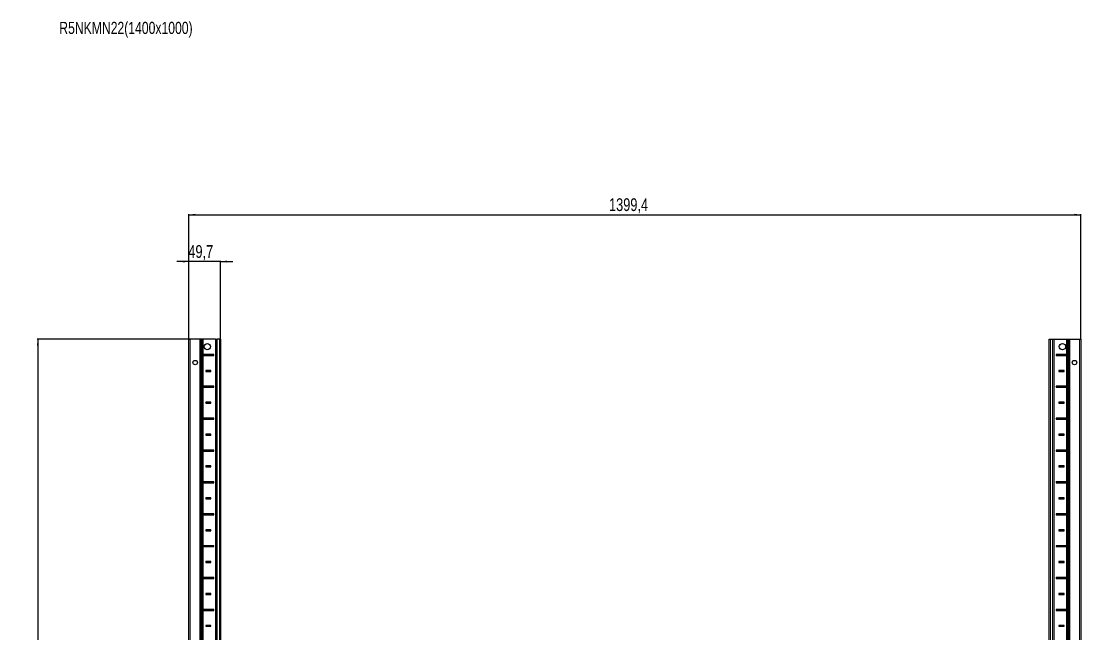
# Model space of a CAD drawing. Header units: millimetres. Extents: x -250 to 5825, y -2247 to 1592.
# Drawn here: x -250 to 1412, y 631 to 1592 of the extents above; entities that cross this region are included whole.
import ezdxf

# ---------------------------------------------------------------- set-up
doc = ezdxf.new("R2010")
doc.units = ezdxf.units.MM
doc.layers.add('FORMAT', color=7, linetype='Continuous')
doc.styles.add('SLDTEXTSTYLE0', font='TXT', dxfattribs={"width": 0.75})
doc.dimstyles.new('SLDDIMSTYLE0', dxfattribs={"dimtxt": 20, "dimasz": 10, "dimexe": 0, "dimexo": 0.0625, "dimgap": 5, "dimtad": 2, "dimdec": 1, "dimrnd": 1e-09, "dimzin": 12, "dimdsep": 46, "dimtxsty": 'SLDTEXTSTYLE0', "dimsah": 1, "dimcen": 0.09, "dimadec": 0, "dimazin": 3, "dimtfac": 1, "dimtofl": 0, "dimtmove": 0, "dimatfit": 3, "dimfxl": 0, "dimfrac": 2, "dimtolj": 1, "dimtzin": 12, "dimarcsym": 0})
doc.dimstyles.new('SLDDIMSTYLE1', dxfattribs={"dimtxt": 20, "dimasz": 10, "dimexe": 0, "dimexo": 0.0625, "dimgap": 5, "dimtad": 2, "dimdec": 1, "dimrnd": 1e-09, "dimzin": 12, "dimdsep": 46, "dimtxsty": 'SLDTEXTSTYLE0', "dimsah": 1, "dimcen": 0.09, "dimadec": 0, "dimazin": 3, "dimtfac": 1, "dimtmove": 0, "dimatfit": 0, "dimfxl": 0, "dimfrac": 2, "dimtolj": 1, "dimtzin": 12, "dimarcsym": 0})

# ---------------------------------------------------------------- blocks, each defined once
blk = doc.blocks.new('_D')
at = {"layer": 'FORMAT'}
for p, q in [((35.2, 1092.8), (-225.3, 1092.8)), ((-224.3, 1092.8), (-224.3, -1006.2)), ((35.2, -1006.2), (-225.3, -1006.2))]:
    blk.add_line(p, q, dxfattribs=at)
for points in [[(-224.3, 1092.8), (-225.9, 1082.8), (-222.8, 1082.8)], [(-224.3, -1006.2), (-222.8, -996.2), (-225.9, -996.2)]]:
    blk.add_solid(points, dxfattribs=at)
at = {"layer": 'FORMAT', "insert": (-250.1, 13.7), "char_height": 20, "attachment_point": 1, "rotation": 90, "style": 'SLDTEXTSTYLE0'}
blk.add_mtext('2099', dxfattribs=at)
blk = doc.blocks.new('_D_1')
at = {"layer": 'FORMAT'}
for p, q in [((12.8, 1092.8), (12.8, 1289.2)), ((12.8, 1288.2), (1412.2, 1288.2)), ((1412.2, 1092.8), (1412.2, 1289.2))]:
    blk.add_line(p, q, dxfattribs=at)
for points in [[(12.8, 1288.2), (22.8, 1286.6), (22.8, 1289.7)], [(1412.2, 1288.2), (1402.2, 1289.7), (1402.2, 1286.6)]]:
    blk.add_solid(points, dxfattribs=at)
at = {"layer": 'FORMAT', "insert": (671.9, 1314), "char_height": 20, "attachment_point": 1, "style": 'SLDTEXTSTYLE0'}
blk.add_mtext('1399,4', dxfattribs=at)
blk = doc.blocks.new('_D_2')
at = {"layer": 'FORMAT'}
for p, q in [((12.8, 1214.8), (-6.4, 1214.8)), ((12.8, 1092.8), (12.8, 1215.8)), ((62.5, 1214.8), (12.8, 1214.8)), ((62.5, 1092.8), (62.5, 1215.8)), ((62.5, 1214.8), (81.7, 1214.8))]:
    blk.add_line(p, q, dxfattribs=at)
for points in [[(12.8, 1214.8), (2.8, 1216.3), (2.8, 1213.2)], [(62.5, 1214.8), (72.5, 1213.2), (72.5, 1216.3)]]:
    blk.add_solid(points, dxfattribs=at)
at = {"layer": 'FORMAT', "insert": (11.8, 1240.5), "char_height": 20, "attachment_point": 1, "style": 'SLDTEXTSTYLE0'}
blk.add_mtext('49,7', dxfattribs=at)

msp = doc.modelspace()

# ---------------------------------------------------------------- linework, layer by layer
at = {"color": 7, "linetype": 'Continuous', "lineweight": 25}
for p, q in [((12.79, -1006.24), (12.79, 1092.76)), ((12.79, 1092.76), (14.79, 1092.76)), ((30.14, 1092.76), (14.79, 1092.76)), ((30.14, 1092.76), (30.79, 1092.76)), ((30.79, -1006.24), (30.79, 1092.76)), ((30.79, 1092.76), (31.38, 1092.76)), ((32.58, 1092.76), (31.38, 1092.76)), ((32.58, -1006.24), (32.58, 1092.76)), ((32.62, 1092.76), (32.58, 1092.76)), ((32.62, -1006.24), (32.62, 1092.76)), ((33.82, 1092.76), (32.62, 1092.76)), ((33.82, 1092.76), (35.24, 1092.76)), ((54.64, 1092.76), (35.24, 1092.76)), ((54.64, 1092.76), (55.29, 1092.76)), ((55.29, -1006.24), (55.29, 1092.76)), ((55.29, 1092.76), (57.29, 1092.76)), ((60.49, 1092.76), (57.29, 1092.76)), ((60.49, 1092.76), (62.49, 1092.76)), ((62.49, 1092.76), (62.49, -1006.24)), ((1362.49, -1006.24), (1362.49, 1092.76)), ((1362.49, 1092.76), (1364.49, 1092.76)), ((1364.49, 1092.76), (1367.69, 1092.76)), ((1367.69, 1092.76), (1369.69, 1092.76)), ((1369.69, 1092.76), (1369.69, -1006.24)), ((1369.69, 1092.76), (1370.34, 1092.76)), ((1370.34, 1092.76), (1389.74, 1092.76)), ((1389.74, 1092.76), (1391.16, 1092.76)), ((1391.16, 1092.76), (1392.36, 1092.76)), ((1392.36, 1092.76), (1392.36, -1006.24)), ((1392.36, 1092.76), (1392.4, 1092.76)), ((1392.4, 1092.76), (1392.4, -1006.24)), ((1392.4, 1092.76), (1393.6, 1092.76)), ((1393.6, 1092.76), (1394.19, 1092.76)), ((1394.19, 1092.76), (1394.19, -1006.24)), ((1394.19, 1092.76), (1394.84, 1092.76)), ((1394.84, 1092.76), (1410.19, 1092.76)), ((1410.19, 1092.76), (1412.19, 1092.76)), ((1412.19, 1092.76), (1412.19, -1006.24)), ((34.75, 1068.9), (34.75, 1067.61)), ((35.39, 1068.26), (34.75, 1068.9)), ((35.39, 1068.26), (34.75, 1067.61)), ((51.64, 1069.01), (35.24, 1069.01)), ((35.24, 1067.51), (51.64, 1067.51)), ((50.89, 1068.26), (35.39, 1068.26)), ((50.89, 1068.26), (51.64, 1069.01)), ((50.89, 1068.26), (51.64, 1067.51)), ((51.64, 1067.51), (51.64, 1069.01)), ((1374.09, 1068.26), (1373.34, 1069.01)), ((1389.74, 1069.01), (1373.34, 1069.01)), ((1373.34, 1069.01), (1373.34, 1067.51)), ((1374.09, 1068.26), (1373.34, 1067.51)), ((1373.34, 1067.51), (1389.74, 1067.51)), ((1374.09, 1068.26), (1389.59, 1068.26)), ((1389.59, 1068.26), (1390.23, 1068.9)), ((1389.59, 1068.26), (1390.23, 1067.61)), ((1390.23, 1067.61), (1390.23, 1068.9)), ((47.14, 1044.01), (39.14, 1044.01)), ((39.14, 1044.01), (39.14, 1042.51)), ((39.89, 1043.26), (39.14, 1044.01)), ((39.89, 1043.26), (39.14, 1042.51)), ((39.14, 1042.51), (47.14, 1042.51)), ((46.39, 1043.26), (39.89, 1043.26)), ((46.39, 1043.26), (47.14, 1044.01)), ((46.39, 1043.26), (47.14, 1042.51)), ((47.14, 1042.51), (47.14, 1044.01)), ((1378.59, 1043.26), (1377.84, 1044.01)), ((1377.84, 1044.01), (1377.84, 1042.51)), ((1385.84, 1044.01), (1377.84, 1044.01)), ((1378.59, 1043.26), (1377.84, 1042.51)), ((1377.84, 1042.51), (1385.84, 1042.51)), ((1378.59, 1043.26), (1385.09, 1043.26)), ((1385.09, 1043.26), (1385.84, 1044.01)), ((1385.09, 1043.26), (1385.84, 1042.51)), ((1385.84, 1042.51), (1385.84, 1044.01)), ((34.75, 1018.9), (34.75, 1017.61)), ((35.39, 1018.26), (34.75, 1018.9)), ((35.39, 1018.26), (34.75, 1017.61)), ((51.64, 1019.01), (35.24, 1019.01)), ((35.24, 1017.51), (51.64, 1017.51)), ((50.89, 1018.26), (35.39, 1018.26)), ((50.89, 1018.26), (51.64, 1019.01)), ((50.89, 1018.26), (51.64, 1017.51)), ((51.64, 1017.51), (51.64, 1019.01)), ((1374.09, 1018.26), (1373.34, 1019.01)), ((1389.74, 1019.01), (1373.34, 1019.01)), ((1373.34, 1019.01), (1373.34, 1017.51)), ((1374.09, 1018.26), (1373.34, 1017.51)), ((1373.34, 1017.51), (1389.74, 1017.51)), ((1374.09, 1018.26), (1389.59, 1018.26)), ((1389.59, 1018.26), (1390.23, 1018.9)), ((1389.59, 1018.26), (1390.23, 1017.61)), ((1390.23, 1017.61), (1390.23, 1018.9)), ((47.14, 994.01), (39.14, 994.01)), ((39.14, 994.01), (39.14, 992.51)), ((39.89, 993.26), (39.14, 994.01)), ((39.89, 993.26), (39.14, 992.51)), ((39.14, 992.51), (47.14, 992.51)), ((46.39, 993.26), (39.89, 993.26)), ((46.39, 993.26), (47.14, 994.01)), ((46.39, 993.26), (47.14, 992.51)), ((47.14, 992.51), (47.14, 994.01)), ((1378.59, 993.26), (1377.84, 994.01)), ((1377.84, 994.01), (1377.84, 992.51)), ((1385.84, 994.01), (1377.84, 994.01)), ((1378.59, 993.26), (1377.84, 992.51)), ((1377.84, 992.51), (1385.84, 992.51)), ((1378.59, 993.26), (1385.09, 993.26)), ((1385.09, 993.26), (1385.84, 994.01)), ((1385.09, 993.26), (1385.84, 992.51)), ((1385.84, 992.51), (1385.84, 994.01)), ((34.75, 968.9), (34.75, 967.61)), ((35.39, 968.26), (34.75, 968.9)), ((35.39, 968.26), (34.75, 967.61)), ((51.64, 969.01), (35.24, 969.01)), ((35.24, 967.51), (51.64, 967.51)), ((50.89, 968.26), (35.39, 968.26)), ((50.89, 968.26), (51.64, 969.01)), ((50.89, 968.26), (51.64, 967.51)), ((51.64, 967.51), (51.64, 969.01)), ((1389.74, 969.01), (1373.34, 969.01)), ((1373.34, 969.01), (1373.34, 967.51)), ((1374.09, 968.26), (1373.34, 969.01)), ((1374.09, 968.26), (1373.34, 967.51)), ((1373.34, 967.51), (1389.74, 967.51)), ((1374.09, 968.26), (1389.59, 968.26)), ((1389.59, 968.26), (1390.23, 968.9)), ((1389.59, 968.26), (1390.23, 967.61)), ((1390.23, 967.61), (1390.23, 968.9)), ((47.14, 944.01), (39.14, 944.01)), ((39.14, 944.01), (39.14, 942.51)), ((39.89, 943.26), (39.14, 944.01)), ((39.89, 943.26), (39.14, 942.51)), ((39.14, 942.51), (47.14, 942.51)), ((46.39, 943.26), (39.89, 943.26)), ((46.39, 943.26), (47.14, 944.01)), ((46.39, 943.26), (47.14, 942.51)), ((47.14, 942.51), (47.14, 944.01)), ((1385.84, 944.01), (1377.84, 944.01)), ((1377.84, 944.01), (1377.84, 942.51)), ((1378.59, 943.26), (1377.84, 944.01)), ((1378.59, 943.26), (1377.84, 942.51)), ((1377.84, 942.51), (1385.84, 942.51)), ((1378.59, 943.26), (1385.09, 943.26)), ((1385.09, 943.26), (1385.84, 944.01)), ((1385.09, 943.26), (1385.84, 942.51)), ((1385.84, 942.51), (1385.84, 944.01)), ((34.75, 918.9), (34.75, 917.61)), ((35.39, 918.26), (34.75, 918.9)), ((35.39, 918.26), (34.75, 917.61)), ((51.64, 919.01), (35.24, 919.01)), ((35.24, 917.51), (51.64, 917.51)), ((50.89, 918.26), (35.39, 918.26)), ((50.89, 918.26), (51.64, 919.01)), ((50.89, 918.26), (51.64, 917.51)), ((51.64, 917.51), (51.64, 919.01)), ((1389.74, 919.01), (1373.34, 919.01)), ((1373.34, 919.01), (1373.34, 917.51)), ((1374.09, 918.26), (1373.34, 919.01)), ((1374.09, 918.26), (1373.34, 917.51)), ((1373.34, 917.51), (1389.74, 917.51)), ((1374.09, 918.26), (1389.59, 918.26)), ((1389.59, 918.26), (1390.23, 918.9)), ((1389.59, 918.26), (1390.23, 917.61)), ((1390.23, 917.61), (1390.23, 918.9)), ((47.14, 894.01), (39.14, 894.01)), ((39.14, 894.01), (39.14, 892.51)), ((39.89, 893.26), (39.14, 894.01)), ((39.89, 893.26), (39.14, 892.51)), ((39.14, 892.51), (47.14, 892.51)), ((46.39, 893.26), (39.89, 893.26)), ((46.39, 893.26), (47.14, 894.01)), ((46.39, 893.26), (47.14, 892.51)), ((47.14, 892.51), (47.14, 894.01)), ((1385.84, 894.01), (1377.84, 894.01)), ((1377.84, 894.01), (1377.84, 892.51)), ((1378.59, 893.26), (1377.84, 894.01)), ((1378.59, 893.26), (1377.84, 892.51)), ((1377.84, 892.51), (1385.84, 892.51)), ((1378.59, 893.26), (1385.09, 893.26)), ((1385.09, 893.26), (1385.84, 894.01)), ((1385.09, 893.26), (1385.84, 892.51)), ((1385.84, 892.51), (1385.84, 894.01)), ((34.75, 868.9), (34.75, 867.61)), ((35.39, 868.26), (34.75, 868.9)), ((35.39, 868.26), (34.75, 867.61)), ((51.64, 869.01), (35.24, 869.01)), ((35.24, 867.51), (51.64, 867.51)), ((50.89, 868.26), (35.39, 868.26)), ((50.89, 868.26), (51.64, 869.01)), ((50.89, 868.26), (51.64, 867.51)), ((51.64, 867.51), (51.64, 869.01)), ((1389.74, 869.01), (1373.34, 869.01)), ((1373.34, 869.01), (1373.34, 867.51)), ((1374.09, 868.26), (1373.34, 869.01)), ((1374.09, 868.26), (1373.34, 867.51)), ((1373.34, 867.51), (1389.74, 867.51)), ((1374.09, 868.26), (1389.59, 868.26)), ((1389.59, 868.26), (1390.23, 868.9)), ((1389.59, 868.26), (1390.23, 867.61)), ((1390.23, 867.61), (1390.23, 868.9)), ((47.14, 844.01), (39.14, 844.01)), ((39.14, 844.01), (39.14, 842.51)), ((39.89, 843.26), (39.14, 844.01)), ((39.89, 843.26), (39.14, 842.51)), ((39.14, 842.51), (47.14, 842.51)), ((46.39, 843.26), (39.89, 843.26)), ((46.39, 843.26), (47.14, 844.01)), ((46.39, 843.26), (47.14, 842.51)), ((47.14, 842.51), (47.14, 844.01)), ((1385.84, 844.01), (1377.84, 844.01)), ((1377.84, 844.01), (1377.84, 842.51)), ((1378.59, 843.26), (1377.84, 844.01)), ((1378.59, 843.26), (1377.84, 842.51)), ((1377.84, 842.51), (1385.84, 842.51)), ((1378.59, 843.26), (1385.09, 843.26)), ((1385.09, 843.26), (1385.84, 844.01)), ((1385.09, 843.26), (1385.84, 842.51)), ((1385.84, 842.51), (1385.84, 844.01)), ((34.75, 818.9), (34.75, 817.61)), ((35.39, 818.26), (34.75, 818.9)), ((35.39, 818.26), (34.75, 817.61)), ((51.64, 819.01), (35.24, 819.01)), ((35.24, 817.51), (51.64, 817.51)), ((50.89, 818.26), (35.39, 818.26)), ((50.89, 818.26), (51.64, 819.01)), ((50.89, 818.26), (51.64, 817.51)), ((51.64, 817.51), (51.64, 819.01)), ((1389.74, 819.01), (1373.34, 819.01)), ((1373.34, 819.01), (1373.34, 817.51)), ((1374.09, 818.26), (1373.34, 819.01)), ((1374.09, 818.26), (1373.34, 817.51)), ((1373.34, 817.51), (1389.74, 817.51)), ((1374.09, 818.26), (1389.59, 818.26)), ((1389.59, 818.26), (1390.23, 818.9)), ((1389.59, 818.26), (1390.23, 817.61)), ((1390.23, 817.61), (1390.23, 818.9)), ((47.14, 794.01), (39.14, 794.01)), ((39.14, 794.01), (39.14, 792.51)), ((39.89, 793.26), (39.14, 794.01)), ((39.89, 793.26), (39.14, 792.51)), ((39.14, 792.51), (47.14, 792.51)), ((46.39, 793.26), (39.89, 793.26)), ((46.39, 793.26), (47.14, 794.01)), ((46.39, 793.26), (47.14, 792.51)), ((47.14, 792.51), (47.14, 794.01)), ((1385.84, 794.01), (1377.84, 794.01)), ((1377.84, 794.01), (1377.84, 792.51)), ((1378.59, 793.26), (1377.84, 794.01)), ((1378.59, 793.26), (1377.84, 792.51)), ((1377.84, 792.51), (1385.84, 792.51)), ((1378.59, 793.26), (1385.09, 793.26)), ((1385.09, 793.26), (1385.84, 794.01)), ((1385.09, 793.26), (1385.84, 792.51)), ((1385.84, 792.51), (1385.84, 794.01)), ((34.75, 768.9), (34.75, 767.61)), ((35.39, 768.26), (34.75, 768.9)), ((35.39, 768.26), (34.75, 767.61)), ((51.64, 769.01), (35.24, 769.01)), ((35.24, 767.51), (51.64, 767.51)), ((50.89, 768.26), (35.39, 768.26)), ((50.89, 768.26), (51.64, 769.01)), ((50.89, 768.26), (51.64, 767.51)), ((51.64, 767.51), (51.64, 769.01)), ((1389.74, 769.01), (1373.34, 769.01)), ((1373.34, 769.01), (1373.34, 767.51)), ((1374.09, 768.26), (1373.34, 769.01)), ((1374.09, 768.26), (1373.34, 767.51)), ((1373.34, 767.51), (1389.74, 767.51)), ((1374.09, 768.26), (1389.59, 768.26)), ((1389.59, 768.26), (1390.23, 768.9)), ((1389.59, 768.26), (1390.23, 767.61)), ((1390.23, 767.61), (1390.23, 768.9)), ((47.14, 744.01), (39.14, 744.01)), ((39.14, 744.01), (39.14, 742.51)), ((39.89, 743.26), (39.14, 744.01)), ((39.89, 743.26), (39.14, 742.51)), ((39.14, 742.51), (47.14, 742.51)), ((46.39, 743.26), (39.89, 743.26)), ((46.39, 743.26), (47.14, 744.01)), ((46.39, 743.26), (47.14, 742.51)), ((47.14, 742.51), (47.14, 744.01)), ((1385.84, 744.01), (1377.84, 744.01)), ((1377.84, 744.01), (1377.84, 742.51)), ((1378.59, 743.26), (1377.84, 744.01)), ((1378.59, 743.26), (1377.84, 742.51)), ((1377.84, 742.51), (1385.84, 742.51)), ((1378.59, 743.26), (1385.09, 743.26)), ((1385.09, 743.26), (1385.84, 744.01)), ((1385.09, 743.26), (1385.84, 742.51)), ((1385.84, 742.51), (1385.84, 744.01)), ((34.75, 718.9), (34.75, 717.61)), ((35.39, 718.26), (34.75, 718.9)), ((35.39, 718.26), (34.75, 717.61)), ((51.64, 719.01), (35.24, 719.01)), ((35.24, 717.51), (51.64, 717.51)), ((50.89, 718.26), (35.39, 718.26)), ((50.89, 718.26), (51.64, 719.01)), ((50.89, 718.26), (51.64, 717.51)), ((51.64, 717.51), (51.64, 719.01)), ((1389.74, 719.01), (1373.34, 719.01)), ((1373.34, 719.01), (1373.34, 717.51)), ((1374.09, 718.26), (1373.34, 719.01)), ((1374.09, 718.26), (1373.34, 717.51)), ((1373.34, 717.51), (1389.74, 717.51)), ((1374.09, 718.26), (1389.59, 718.26)), ((1389.59, 718.26), (1390.23, 718.9)), ((1389.59, 718.26), (1390.23, 717.61)), ((1390.23, 717.61), (1390.23, 718.9)), ((47.14, 694.01), (39.14, 694.01)), ((39.14, 694.01), (39.14, 692.51)), ((39.89, 693.26), (39.14, 694.01)), ((39.89, 693.26), (39.14, 692.51)), ((39.14, 692.51), (47.14, 692.51)), ((46.39, 693.26), (39.89, 693.26)), ((46.39, 693.26), (47.14, 694.01)), ((46.39, 693.26), (47.14, 692.51)), ((47.14, 692.51), (47.14, 694.01)), ((1385.84, 694.01), (1377.84, 694.01)), ((1377.84, 694.01), (1377.84, 692.51)), ((1378.59, 693.26), (1377.84, 694.01)), ((1378.59, 693.26), (1377.84, 692.51)), ((1377.84, 692.51), (1385.84, 692.51)), ((1378.59, 693.26), (1385.09, 693.26)), ((1385.09, 693.26), (1385.84, 694.01)), ((1385.09, 693.26), (1385.84, 692.51)), ((1385.84, 692.51), (1385.84, 694.01)), ((34.75, 668.9), (34.75, 667.61)), ((35.39, 668.26), (34.75, 668.9)), ((35.39, 668.26), (34.75, 667.61)), ((51.64, 669.01), (35.24, 669.01)), ((35.24, 667.51), (51.64, 667.51)), ((50.89, 668.26), (35.39, 668.26)), ((50.89, 668.26), (51.64, 669.01)), ((50.89, 668.26), (51.64, 667.51)), ((51.64, 667.51), (51.64, 669.01)), ((1389.74, 669.01), (1373.34, 669.01)), ((1373.34, 669.01), (1373.34, 667.51)), ((1374.09, 668.26), (1373.34, 669.01)), ((1374.09, 668.26), (1373.34, 667.51)), ((1373.34, 667.51), (1389.74, 667.51)), ((1374.09, 668.26), (1389.59, 668.26)), ((1389.59, 668.26), (1390.23, 668.9)), ((1389.59, 668.26), (1390.23, 667.61)), ((1390.23, 667.61), (1390.23, 668.9)), ((47.14, 644.01), (39.14, 644.01)), ((39.14, 644.01), (39.14, 642.51)), ((39.89, 643.26), (39.14, 644.01)), ((39.89, 643.26), (39.14, 642.51)), ((39.14, 642.51), (47.14, 642.51)), ((46.39, 643.26), (39.89, 643.26)), ((46.39, 643.26), (47.14, 644.01)), ((46.39, 643.26), (47.14, 642.51)), ((47.14, 642.51), (47.14, 644.01)), ((1385.84, 644.01), (1377.84, 644.01)), ((1377.84, 644.01), (1377.84, 642.51)), ((1378.59, 643.26), (1377.84, 644.01)), ((1378.59, 643.26), (1377.84, 642.51)), ((1377.84, 642.51), (1385.84, 642.51)), ((1378.59, 643.26), (1385.09, 643.26)), ((1385.09, 643.26), (1385.84, 644.01)), ((1385.09, 643.26), (1385.84, 642.51)), ((1385.84, 642.51), (1385.84, 644.01))]:
    msp.add_line(p, q, dxfattribs=at)
at = {"color": 8, "linetype": 'Continuous', "lineweight": 18}
for p, q in [((14.79, 1092.76), (14.79, -1006.24)), ((30.14, -1006.24), (30.14, 1092.76)), ((31.38, 1092.76), (31.38, -1006.24)), ((33.82, -1006.24), (33.82, 1092.76)), ((35.24, 1092.76), (35.24, 1069.01)), ((54.64, -1006.24), (54.64, 1092.76)), ((57.29, 1092.76), (57.29, -1006.24)), ((60.49, -1006.24), (60.49, 1092.76)), ((1364.49, 1092.76), (1364.49, -1006.24)), ((1367.69, -1006.24), (1367.69, 1092.76)), ((1370.34, 1092.76), (1370.34, -1006.24)), ((1389.74, 1069.01), (1389.74, 1092.76)), ((1391.16, 1092.76), (1391.16, -1006.24)), ((1393.6, -1006.24), (1393.6, 1092.76)), ((1394.84, 1092.76), (1394.84, -1006.24)), ((1410.19, -1006.24), (1410.19, 1092.76)), ((35.24, 1067.51), (35.24, 1019.01)), ((1389.74, 1019.01), (1389.74, 1067.51)), ((35.24, 1017.51), (35.24, 969.01)), ((1389.74, 969.01), (1389.74, 1017.51)), ((35.24, 967.51), (35.24, 919.01)), ((1389.74, 919.01), (1389.74, 967.51)), ((35.24, 917.51), (35.24, 869.01)), ((1389.74, 869.01), (1389.74, 917.51)), ((35.24, 867.51), (35.24, 819.01)), ((1389.74, 819.01), (1389.74, 867.51)), ((35.24, 817.51), (35.24, 769.01)), ((1389.74, 769.01), (1389.74, 817.51)), ((35.24, 767.51), (35.24, 719.01)), ((1389.74, 719.01), (1389.74, 767.51)), ((35.24, 717.51), (35.24, 669.01)), ((1389.74, 669.01), (1389.74, 717.51)), ((35.24, 667.51), (35.24, 619.01)), ((1389.74, 619.01), (1389.74, 667.51))]:
    msp.add_line(p, q, dxfattribs=at)
at = {"color": 7, "linetype": 'Continuous', "lineweight": 25}
for centre, radius in [((41.64, 1081.26), 5), ((1383.34, 1081.26), 5), ((22.64, 1056.26), 3.5), ((1402.34, 1056.26), 3.5)]:
    msp.add_circle(centre, radius, dxfattribs=at)
for centre, start_param, end_param in [((35.24, 1065.54), 0, 0.2482694), ((35.24, 1070.97), 2.8933233, 3.1415927), ((1389.74, 1065.54), 6.0349159, 6.2831853), ((1389.74, 1070.97), 3.1415927, 3.389862), ((35.24, 1015.54), 0, 0.2482694), ((35.24, 1020.97), 2.8933233, 3.1415927), ((1389.74, 1015.54), 6.0349159, 6.2831853), ((1389.74, 1020.97), 3.1415927, 3.389862), ((35.24, 965.54), 0, 0.2482694), ((35.24, 970.97), 2.8933233, 3.1415927), ((1389.74, 965.54), 6.0349159, 6.2831853), ((1389.74, 970.97), 3.1415927, 3.389862), ((35.24, 915.54), 0, 0.2482694), ((35.24, 920.97), 2.8933233, 3.1415927), ((1389.74, 915.54), 6.0349159, 6.2831853), ((1389.74, 920.97), 3.1415927, 3.389862), ((35.24, 865.54), 0, 0.2482694), ((35.24, 870.97), 2.8933233, 3.1415927), ((1389.74, 865.54), 6.0349159, 6.2831853), ((1389.74, 870.97), 3.1415927, 3.389862), ((35.24, 815.54), 0, 0.2482694), ((35.24, 820.97), 2.8933233, 3.1415927), ((1389.74, 815.54), 6.0349159, 6.2831853), ((1389.74, 820.97), 3.1415927, 3.389862), ((35.24, 765.54), 0, 0.2482694), ((35.24, 770.97), 2.8933233, 3.1415927), ((1389.74, 765.54), 6.0349159, 6.2831853), ((1389.74, 770.97), 3.1415927, 3.389862), ((35.24, 715.54), 0, 0.2482694), ((35.24, 720.97), 2.8933233, 3.1415927), ((1389.74, 715.54), 6.0349159, 6.2831853), ((1389.74, 720.97), 3.1415927, 3.389862), ((35.24, 665.54), 0, 0.2482694), ((35.24, 670.97), 2.8933233, 3.1415927), ((1389.74, 665.54), 6.0349159, 6.2831853), ((1389.74, 670.97), 3.1415927, 3.389862)]:
    msp.add_ellipse(centre, major_axis=(0, 3.46), ratio=0.5773503, start_param=start_param, end_param=end_param, dxfattribs=at)

# ---------------------------------------------------------------- texts
at = {"layer": 'FORMAT', "insert": (-190.65, 1590.81), "char_height": 19.05, "attachment_point": 1, "style": 'SLDTEXTSTYLE0'}
msp.add_mtext('R5NKMN22(1400x1000)', dxfattribs=at)

# ---------------------------------------------------------------- dimensions: what is measured, and where the dimension line sits
at = {"layer": 'FORMAT'}
for base, p1, p2, angle, picture, middle in [((1412.19, 1288.17), (12.79, 1092.76), (1412.19, 1092.76), 0, '_D_1', (712.49, 1288.17)), ((-224.34, -1006.24), (35.24, 1092.76), (35.24, -1006.24), 90, '_D', (-224.34, 43.26))]:
    dim = msp.add_linear_dim(base=base, p1=p1, p2=p2, angle=angle, dimstyle='SLDDIMSTYLE0', dxfattribs=at)
    dim.commit()
    dim.dimension.update_dxf_attribs({"geometry": picture, "text_midpoint": middle, "dimtype": 160})
dim = msp.add_linear_dim(base=(12.79, 1214.76), p1=(62.49, 1092.76), p2=(12.79, 1092.76), dimstyle='SLDDIMSTYLE1', dxfattribs=at)
dim.commit()
dim.dimension.update_dxf_attribs({"geometry": '_D_2', "text_midpoint": (37.64, 1214.76), "dimtype": 160})

doc.saveas('drawing.dxf')
